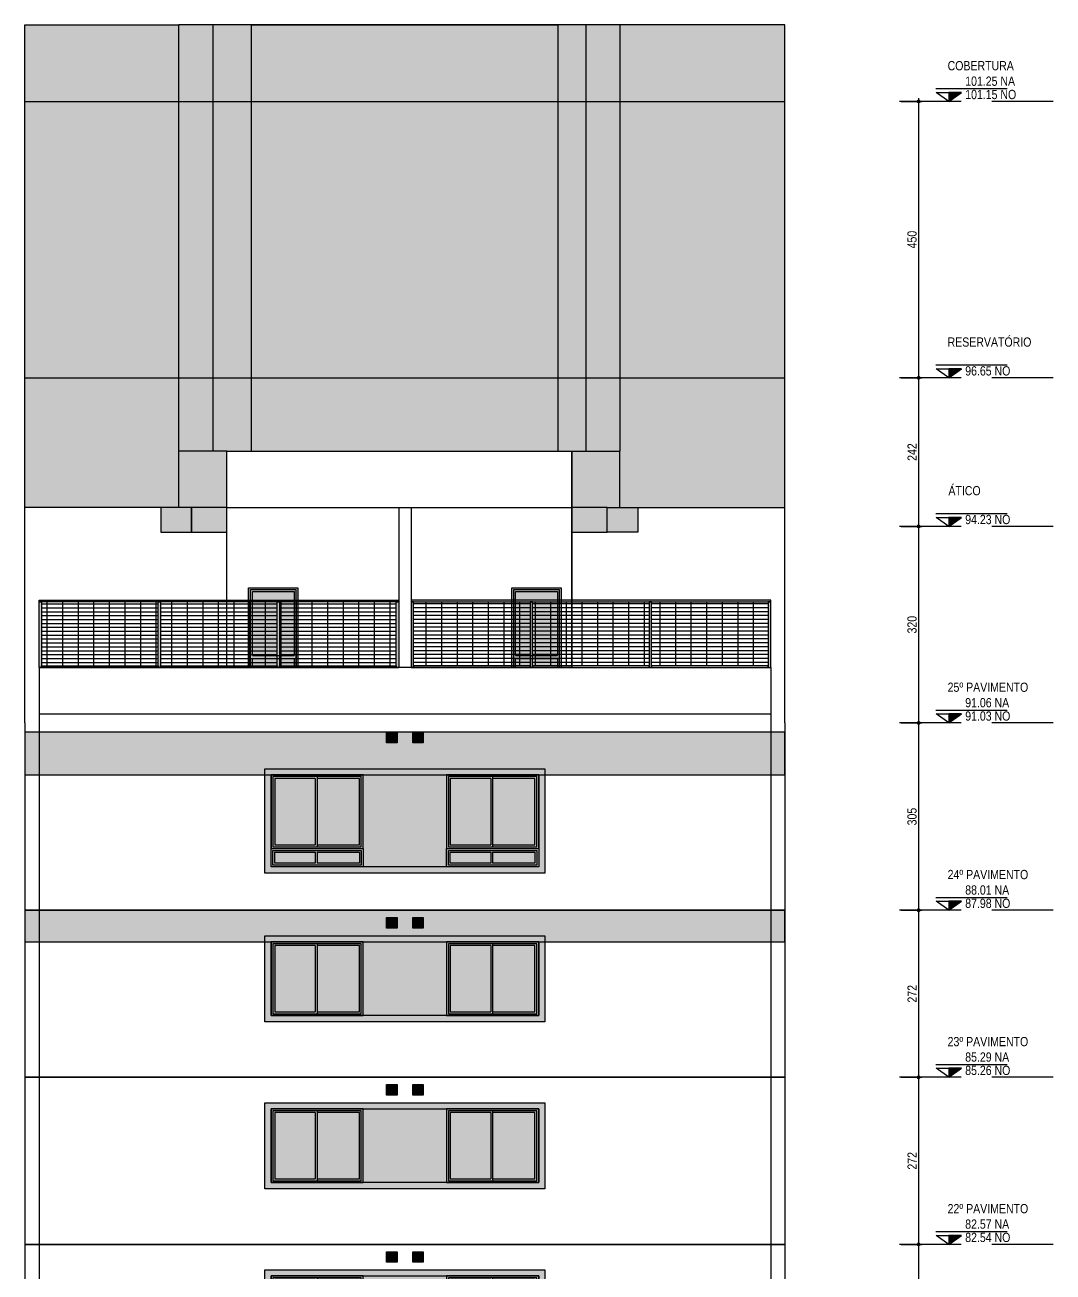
# Model space of a CAD drawing. Header units: metres. Extents: x -9138 to -7768, y 20 to 184.
# Drawn here: x -8492.13 to -8475.38, y 82.09 to 102.4 of the extents above; entities that cross this region are included whole.
import ezdxf
from ezdxf.enums import TextEntityAlignment as Align
from ezdxf.xclip import XClip

# ---------------------------------------------------------------- set-up
doc = ezdxf.new("R2010")
doc.units = ezdxf.units.M
doc.header["$XCLIPFRAME"] = 0
doc.linetypes.add('CTE ELEV$0$DASHEDX2', pattern=[1.5, 1, -0.5])
for name, color, linetype in [('ARQ-DIM EMBASAM', 2, 'Continuous'), ('CTE ELEV$0$ARQ- FRISO', 7, 'Continuous'), ('CTE ELEV$0$ARQ-AUX', 7, 'Continuous'), ('CTE ELEV$0$ARQ-AUX1', 1, 'Continuous'), ('CTE ELEV$0$ARQ-AUX2', 2, 'Continuous'), ('CTE ELEV$0$ARQ-AUX3', 3, 'Continuous'), ('CTE ELEV$0$ARQ-CAX', 1, 'Continuous'), ('CTE ELEV$0$ARQ-DIM', 2, 'Continuous'), ('CTE ELEV$0$ARQ-PRJ', 7, 'CTE ELEV$0$DASHEDX2'), ('CTE ELEV$0$ARQ-SIM', 1, 'Continuous')]:
    doc.layers.add(name, color=color, linetype=linetype)
for name, color, linetype, true_color in [('CTE ELEV$0$COR CINZA FECHADO', 7, 'Continuous', 0x56534e), ('CTE ELEV$0$COR PLATINA', 7, 'Continuous', 0xa1a6a3), ('CTE ELEV$0$COR-CAIX', 7, 'Continuous', 0x45494e)]:
    doc.layers.add(name, color=color, linetype=linetype, true_color=true_color)
doc.styles.add('CTE ELEV$0$Adesa', font='ARIALN.TTF')
doc.dimstyles.new('CTE ELEV$0$ADESA 1-0050', dxfattribs={"dimtxt": 0.1, "dimasz": 0.1, "dimexe": 0.05, "dimexo": 0.05, "dimgap": 0.03, "dimtad": 1, "dimdec": 1, "dimlfac": 100, "dimzin": 12, "dimtxsty": 'CTE ELEV$0$Adesa', "dimblk": 'CTE ELEV$0$_DotSmall', "dimcen": 1, "dimdle": 0.05, "dimclrd": 1, "dimclre": 1, "dimclrt": 256, "dimazin": 3, "dimtm": 1e-09, "dimtfac": 1, "dimtdec": 1, "dimtmove": 1, "dimatfit": 0, "dimldrblk": 'CTE ELEV$0$_DotSmall', "dimfxl": 0.8, "dimtvp": 2, "dimtolj": 1, "dimtzin": 0, "dimarcsym": 0})

# ---------------------------------------------------------------- blocks, each defined once
blk = doc.blocks.new('CTE ELEV$0$V J 150x120')
at = {"layer": 'CTE ELEV$0$COR-CAIX'}
h = blk.add_hatch(color=256, dxfattribs=at)
h.dxf.hatch_style = 1
h.paths.add_polyline_path([(1.499999999999773, 1.19999999496485), (0, 1.19999999496485), (0, 0), (1.499999999999773, 0)])
h = blk.add_hatch(color=254, dxfattribs=at)
h.dxf.hatch_style = 1
h.paths.add_polyline_path([(0.7200000000000273, 1.139999994964848), (0.05999999999994543, 1.139999994964848), (0.05999999999994543, 0.06000000000000227), (0.7200000000000273, 0.06000000000000227)])
h.paths.add_polyline_path([(0.75, 0.06000000000000233), (1.439999999999827, 0.06000000000000222), (1.439999999999827, 1.139999994964848), (0.75, 1.139999994964848)])
for points in [[(1.499999999999773, 1.19999999496485), (0, 1.19999999496485), (0, 0), (1.499999999999773, 0)], [(1.470000000000027, 1.169999994964849), (0.02999999999974534, 1.169999994964849), (0.02999999999974534, 0.03000000000000114), (1.470000000000027, 0.03000000000000114)]]:
    blk.add_lwpolyline(points, close=True)
for points in [[(0.7200000000000273, 1.139999994964848), (0.05999999999994543, 1.139999994964848), (0.05999999999994543, 0.06000000000000227), (0.7200000000000273, 0.06000000000000227)], [(0.7200000000000273, 1.139999994964848), (0.7200000000000273, 0.06000000000000227)], [(0.75, 1.169999994964849), (0.75, 0.03000000000000114)], [(0.75, 0.06000000000000227), (1.439999999999827, 0.06000000000000227), (1.439999999999827, 1.139999994964848), (0.75, 1.139999994964848)]]:
    blk.add_lwpolyline(points)
blk = doc.blocks.new('CTE ELEV$0$V BAND INF 150x40')
at = {"layer": 'CTE ELEV$0$COR-CAIX'}
h = blk.add_hatch(color=256, dxfattribs=at)
h.dxf.hatch_style = 1
h.paths.add_polyline_path([(0, 0), (1.499999999999773, 0), (1.499999999999773, -0.3000000000000004), (0, -0.3000000000000004)])
h = blk.add_hatch(color=254, dxfattribs=at)
h.dxf.hatch_style = 1
h.paths.add_polyline_path([(0.7200000000000273, -0.2399999999999999), (0.7200000000000273, -0.0600000000000005), (0.06000000000000227, -0.0600000000000005), (0.06000000000000227, -0.2399999999999999)])
h.paths.add_polyline_path([(0.75, -0.2399999999999999), (1.43999999999977, -0.2399999999999999), (1.43999999999977, -0.06000000000000051), (0.75, -0.06000000000000048)])
at = {"layer": 'CTE ELEV$0$ARQ-CAX'}
for points in [[(0, 0), (1.499999999999773, 0), (1.499999999999773, -0.3000000000000004), (0, -0.3000000000000004)], [(0.03000000000000114, -0.03000000000000025), (1.469999999999771, -0.03000000000000025), (1.469999999999771, -0.2700000000000001), (0.03000000000000114, -0.2700000000000001)]]:
    blk.add_lwpolyline(points, close=True, dxfattribs=at)
for points in [[(0.7200000000000273, -0.2399999999999999), (0.06000000000000227, -0.2399999999999999), (0.06000000000000227, -0.0600000000000005), (0.7200000000000273, -0.0600000000000005)], [(0.7200000000000273, -0.0600000000000005), (0.7200000000000273, -0.2399999999999999)], [(0.75, -0.0600000000000005), (1.43999999999977, -0.0600000000000005), (1.43999999999977, -0.2399999999999999), (0.75, -0.2399999999999999)], [(0.75, -0.0600000000000005), (0.75, -0.2399999999999999)]]:
    blk.add_lwpolyline(points, dxfattribs=at)
blk = doc.blocks.new('CTE ELEV$0$vp vento kit')
at = {"layer": 'CTE ELEV$0$ARQ-CAX', "transparency": 33554687}
h = blk.add_hatch(dxfattribs=at)
h.set_pattern_fill('LINE', scale=0.01)
h.set_pattern_definition([(0, (8794.04868885521, -68.7271093550549), (0, 0.03175), [])])
h.paths.add_polyline_path([(-0.1599999999998545, 0.1599999999999966), (-0.01000000000021828, 0.1599999999999966), (-0.01000000000021828, 0.01000000000000512), (-0.1599999999998545, 0.01000000000000512)])
at = {"layer": 'CTE ELEV$0$COR-CAIX', "transparency": 33554687}
h = blk.add_hatch(color=256, dxfattribs=at)
h.dxf.hatch_style = 1
h.paths.add_polyline_path([(-0.1700000000000728, 0.1700000000000017), (0, 0.1700000000000017), (0, 0), (-0.1700000000000728, 0)])
at = {"layer": 'CTE ELEV$0$ARQ-CAX'}
for points in [[(-0.1700000000000728, 0.1700000000000017), (0, 0.1700000000000017), (0, 0), (-0.1700000000000728, 0)], [(-0.1599999999998545, 0.1599999999999966), (-0.01000000000021828, 0.1599999999999966), (-0.01000000000021828, 0.01000000000000512), (-0.1599999999998545, 0.01000000000000512)]]:
    blk.add_lwpolyline(points, close=True, dxfattribs=at)
blk = doc.blocks.new('CTE ELEV$0$elev 2 dupl sup')
at = {"layer": 'CTE ELEV$0$COR CINZA FECHADO', "transparency": 33554687}
h = blk.add_hatch(color=256, dxfattribs=at)
h.dxf.hatch_style = 1
h.paths.add_polyline_path([(-0.2299948496565776, 2.205048897128108), (12.14999484965665, 2.205048897128108), (12.14999484965665, 2.900000864994155), (-0.2299948496565776, 2.900000864994155)])
at = {"layer": 'CTE ELEV$0$COR CINZA FECHADO'}
h = blk.add_hatch(color=256, dxfattribs=at)
h.dxf.hatch_style = 1
h.paths.add_polyline_path([(3.680000002250381, 2.305048897128103), (3.680000002250381, 0.6050489021632615), (8.24000000291926, 0.6050489021632615), (8.24000000291926, 2.305048897128103)])
h.paths.add_polyline_path([(8.140000002918896, 2.205048897128108), (8.140000002918896, 1.005048902163253), (8.140000002918896, 0.7050489021632558), (6.640000002918896, 0.7050489021632558), (3.780000002250745, 0.7050489021632558), (3.780000002250745, 2.205048897128108)], flags=16)
h.paths.add_polyline_path([(6.640000002918896, 2.205048897128108), (8.140000002918896, 2.205048897128108), (8.140000002918896, 1.005048902163253), (6.640000002918896, 1.005048902163253)], flags=0)
h.paths.add_polyline_path([(6.670000002919551, 2.175048897128107), (8.110000002918241, 2.175048897128107), (8.110000002918241, 1.035048902163254), (6.670000002919551, 1.035048902163254)], flags=0)
h.paths.add_polyline_path([(5.280000002250745, 2.205048897128108), (5.280000002250745, 1.005048902163253), (3.780000002250745, 1.005048902163253), (3.780000002250745, 2.205048897128108)], flags=0)
h.paths.add_polyline_path([(5.25000000225009, 2.175048897128107), (5.25000000225009, 1.035048902163254), (3.810000002249581, 1.035048902163254), (3.810000002249581, 2.175048897128107)], flags=0)
h.paths.add_polyline_path([(6.700000002918387, 2.145048897128106), (7.360000002918241, 2.145048897128106), (7.360000002918241, 1.065048902163255), (6.700000002918387, 1.065048902163255)], flags=0)
h.paths.add_polyline_path([(6.640000002918896, 1.005048902163253), (8.140000002918896, 1.005048902163253), (8.140000002918896, 0.7050489021632558), (6.640000002918896, 0.7050489021632558)], flags=0)
h.paths.add_polyline_path([(6.670000002919551, 0.9750489021632518), (8.110000002918241, 0.9750489021632518), (8.110000002918241, 0.7350489021632569), (6.670000002919551, 0.7350489021632569)], flags=0)
h.paths.add_polyline_path([(5.280000002250745, 1.005048902163253), (5.280000002250745, 0.7050489021632558), (3.780000002250745, 0.7050489021632558), (3.780000002250745, 1.005048902163253)], flags=16)
h.paths.add_polyline_path([(5.25000000225009, 0.9750489021632518), (5.25000000225009, 0.7350489021632569), (3.8100000022514, 0.7350489021632569), (3.8100000022514, 0.9750489021632518)], flags=0)
h.paths.add_polyline_path([(5.220000002251254, 2.145048897128106), (5.220000002251254, 1.065048902163255), (4.530000002250745, 1.065048902163255), (4.530000002250745, 2.145048897128106)], flags=0)
h.paths.add_polyline_path([(6.700000002918387, 0.9450489021632507), (7.360000002918241, 0.9450489021632507), (7.360000002918241, 0.765048902163258), (6.700000002918387, 0.765048902163258)], flags=0)
h.paths.add_polyline_path([(5.220000002251254, 0.9450489021632507), (5.220000002251254, 0.765048902163258), (4.530000002250745, 0.765048902163258), (4.530000002250745, 0.9450489021632507)], flags=0)
h = blk.add_hatch(color=256, dxfattribs=at)
h.dxf.hatch_style = 1
h.paths.add_polyline_path([(6.640000002918896, 2.205048897128108), (5.280000002250745, 2.205048897128108), (5.280000002250745, 1.005048902163253), (5.280000002250745, 0.7050489021632558), (6.640000002918896, 0.7050489021632558), (6.640000002918896, 1.005048902163253)])
at = {"layer": 'CTE ELEV$0$COR CINZA FECHADO', "transparency": 33554687}
h = blk.add_hatch(color=256, dxfattribs=at)
h.dxf.hatch_style = 1
h.paths.add_polyline_path([(-0.2299948496565776, -0.5150002941313403), (12.14999484965665, -0.5150002941313403), (12.14999484965665, 2.23401274013213e-06), (-0.2299948496565776, 2.23401274013213e-06)])
at = {"layer": 'CTE ELEV$0$ARQ-AUX1', "elevation": 3.963675300280968e-06}
for points in [[(-0.2299948496565776, 3.050000682710902), (-0.2299948496565776, 0)], [(12.14999484965665, 3.050000682710902), (12.14999484965665, 0)]]:
    blk.add_lwpolyline(points, dxfattribs=at)
at = {"layer": 'CTE ELEV$0$ARQ-AUX3'}
for p, q in [((0, 3.050000482692155, -5.002219514539263e-05), (0, 0, -3.546810236218582e-07)), ((11.92000000000007, 3.050000482692155, -5.002219514539263e-05), (11.92000000000007, 0, -3.546810236218582e-07))]:
    blk.add_line(p, q, dxfattribs=at)
at = {"layer": 'CTE ELEV$0$COR CINZA FECHADO'}
for points, elevation in [([(-0.2299948496565776, 2.205048897128108), (12.14999484965665, 2.205048897128108), (12.14999484965665, 2.900000864994155), (-0.2299948496565776, 2.900000864994155)], -7.093620458496933e-07), ([(3.680000002250381, 2.305048897128103), (8.24000000291926, 2.305048897128103), (8.24000000291926, 0.6050489021632615), (3.680000002250381, 0.6050489021632615)], 8.636712647805652e-06), ([(3.780000002250745, 2.205048897128108), (8.140000002918896, 2.205048897128108), (8.140000002918896, 0.7050489021632558), (3.780000002250745, 0.7050489021632558)], 8.636712647805652e-06), ([(-0.2299948496565776, -0.5150002941313403), (12.14999484965665, -0.5150002941313403), (12.14999484965665, 2.23401274013213e-06), (-0.2299948496565776, 2.23401274013213e-06)], 7.412620651334592e-05)]:
    blk.add_lwpolyline(points, close=True, dxfattribs=dict(at, elevation=elevation))
at = {"layer": 'Defpoints'}
for points in [[(0, 3.200000000000003), (11.92000000000007, 3.200000000000003)], [(11.92000000000007, 0), (0, 0)]]:
    blk.add_lwpolyline(points, dxfattribs=at)
at = {"layer": 'CTE ELEV$0$ARQ-CAX'}
for name, p in [('CTE ELEV$0$vp vento kit', (5.832401365372789, 2.726746056103323, -7.539438740847436e-05)), ('CTE ELEV$0$vp vento kit', (6.257684553158469, 2.726746056103323, -7.539438740847436e-05)), ('CTE ELEV$0$V J 150x120', (3.780000002250745, 1.005048902163253, 8.636712647805652e-06)), ('CTE ELEV$0$V J 150x120', (6.640000002918896, 1.005048902163253, 4.318356323902826e-06)), ('CTE ELEV$0$V BAND INF 150x40', (3.780000002250745, 1.005048902163253, 8.636712647805652e-06)), ('CTE ELEV$0$V BAND INF 150x40', (6.640000002918896, 1.005048902163253, 4.318356323902826e-06))]:
    blk.add_blockref(name, p, dxfattribs=at)
blk = doc.blocks.new('CTE ELEV$0$elev 2 tipo')
at = {"layer": 'CTE ELEV$0$COR CINZA FECHADO'}
h = blk.add_hatch(color=256, dxfattribs=at)
h.dxf.hatch_style = 1
h.paths.add_polyline_path([(8.24000000291926, 2.304999905887414), (3.680000002250381, 2.304999905887414), (3.680000002250381, 0.9049999109225624), (8.24000000291926, 0.9049999109225624)])
h.paths.add_polyline_path([(8.140000002918896, 2.204999905887412), (8.140000002918896, 1.004999910922564), (6.640000002918896, 1.004999910922564), (3.780000002250745, 1.004999910922564), (3.780000002250745, 2.204999905887412), (5.280000002250745, 2.204999905887412)], flags=16)
h.paths.add_polyline_path([(5.25000000225009, 2.174999905887411), (5.25000000225009, 1.034999910922565), (3.810000002249581, 1.034999910922565), (3.810000002249581, 2.174999905887411)], flags=0)
h.paths.add_polyline_path([(5.220000002251254, 2.14499990588741), (5.220000002251254, 1.064999910922566), (4.530000002250745, 1.064999910922566), (4.530000002250745, 2.14499990588741)], flags=0)
h.paths.add_polyline_path([(6.670000002919551, 2.174999905887411), (8.110000002918241, 2.174999905887411), (8.110000002918241, 1.034999910922565), (6.670000002919551, 1.034999910922565)], flags=0)
h.paths.add_polyline_path([(6.700000002918387, 2.14499990588741), (7.360000002918241, 2.14499990588741), (7.360000002918241, 1.064999910922566), (6.700000002918387, 1.064999910922566)], flags=0)
h.paths.add_polyline_path([(4.50000000225009, 2.14499990588741), (4.50000000225009, 1.064999910922566), (3.840000002250235, 1.064999910922566), (3.840000002250235, 2.14499990588741)], flags=0)
h.paths.add_polyline_path([(7.390000002918896, 2.14499990588741), (8.080000002919405, 2.14499990588741), (8.080000002919405, 1.064999910922566), (7.390000002918896, 1.064999910922566)], flags=0)
h = blk.add_hatch(color=256, dxfattribs=at)
h.dxf.hatch_style = 1
h.paths.add_polyline_path([(6.640000002918896, 2.204999905887412), (5.280000002250745, 2.204999905887412), (5.280000002250745, 1.004999910922564), (6.640000002918896, 1.004999910922564)])
at = {"layer": 'CTE ELEV$0$ARQ- FRISO', "elevation": -3.546810236218582e-07}
blk.add_lwpolyline([(-0.2299948496565776, 2.720000200018745), (12.14999484965665, 2.720000200018745)], dxfattribs=at)
at = {"layer": 'CTE ELEV$0$ARQ- FRISO'}
blk.add_lwpolyline([(12.14999484965665, 0), (-0.2299948496565784, 0)], dxfattribs=at)
at = {"layer": 'CTE ELEV$0$ARQ-AUX1', "elevation": 3.963675300280968e-06}
for points in [[(-0.2299948496565776, 2.720000200018745), (-0.2299948496565776, 0)], [(12.14999484965665, 2.720000200018745), (12.14999484965665, 0)]]:
    blk.add_lwpolyline(points, dxfattribs=at)
at = {"layer": 'CTE ELEV$0$ARQ-AUX3'}
for p, q in [((0, 2.720000200018745, -3.546810236218582e-07), (0, 0, -3.546810236218582e-07)), ((11.92000000000007, 2.720000200018745, -3.546810236218582e-07), (11.92000000000007, 0, -3.546810236218582e-07))]:
    blk.add_line(p, q, dxfattribs=at)
at = {"layer": 'CTE ELEV$0$COR CINZA FECHADO', "elevation": 3.963675300280968e-06}
for points in [[(3.680000002250381, 2.304999905887414), (8.24000000291926, 2.304999905887414), (8.24000000291926, 0.9049999109225624), (3.680000002250381, 0.9049999109225624)], [(3.780000002250745, 2.204999905887412), (8.140000002918896, 2.204999905887412), (8.140000002918896, 1.004999910922564), (3.780000002250745, 1.004999910922564)]]:
    blk.add_lwpolyline(points, close=True, dxfattribs=at)
at = {"layer": 'CTE ELEV$0$ARQ-CAX'}
for name, p in [('CTE ELEV$0$vp vento kit', (5.83240136537097, 2.429999999999758, -2.572687328670139e-05)), ('CTE ELEV$0$vp vento kit', (6.257684553156651, 2.429999999999758, -2.572687328670139e-05)), ('CTE ELEV$0$V J 150x120', (3.780000002250745, 1.004999910922564, 3.963675300280968e-06)), ('CTE ELEV$0$V J 150x120', (6.640000002918896, 1.004999910922564, -3.546810236218582e-07))]:
    blk.add_blockref(name, p, dxfattribs=at)
blk = doc.blocks.new('*U508')
at = {"layer": 'CTE ELEV$0$COR-CAIX', "transparency": 33554687}
h = blk.add_hatch(color=256, dxfattribs=at)
h.dxf.hatch_style = 1
h.paths.add_polyline_path([(-0.0001466178534954565, 2.199951104508386), (0.7999320461803308, 2.199951104508386), (0.7999320461803308, 0), (-0.0001466178534954565, 0)])
h = blk.add_hatch(color=254, dxfattribs=at)
h.dxf.hatch_style = 1
h.paths.add_polyline_path([(0.05985338214650326, 1.099975552254114), (0.739932046180332, 1.099975552254114), (0.739932046180332, 2.139951104508388), (0.05985338214650326, 2.139951104508388)])
h.paths.add_polyline_path([(0.05985338214650326, 0.05999999999999894), (0.739932046180332, 0.05999999999999894), (0.739932046180332, 1.049975552254159), (0.05985338214650326, 1.049975552254159)])
for points in [[(-0.0001466178534954565, 2.199951104508386), (0.7999320461803308, 2.199951104508386), (0.7999320461803308, 0), (-0.0001466178534954565, 0)], [(0.0298533821465039, 2.169951104508387), (0.7699320461803314, 2.169951104508387), (0.7699320461803314, 0.02999999999999936), (0.0298533821465039, 0.02999999999999936)]]:
    blk.add_lwpolyline(points, close=True)
for points in [[(0.05985338214650326, 1.099975552254114), (0.05985338214650326, 2.139951104508388), (0.739932046180332, 2.139951104508388), (0.739932046180332, 1.099975552254114)], [(0.05985338214650326, 1.099975552254114), (0.739932046180332, 1.099975552254114)], [(0.739932046180332, 1.049975552254159), (0.739932046180332, 0.05999999999999872), (0.05985338214650326, 0.05999999999999872), (0.05985338214650326, 1.049975552254159)], [(0.05985338214650326, 1.049975552254159), (0.739932046180332, 1.049975552254159)]]:
    blk.add_lwpolyline(points)
blk = doc.blocks.new('CTE ELEV$0$v grd dupl sup 3')
at = {"transparency": 33554687}
h = blk.add_hatch(dxfattribs=at)
h.set_pattern_fill('GRATE', scale=0.08)
h.set_pattern_definition([(0, (-0.03999998576364305, 1.020000245030307), (0, 0.0635), []), (90, (-0.03999998576364305, 1.020000245030307), (-0.254, 1.555301434917139e-17), [])])
h.paths.add_polyline_path([(-5.819964439127673, 1.070000220344051), (-5.819964439127673, 0.02998854539333529), (-3.919976283265716, 0.02998855274975465), (-3.919976283265716, 1.070000228403137)])
h.paths.add_polyline_path([(-3.879976290377091, 1.070000228572803), (-3.879976290377091, 0.02998855379175325), (-1.979988134515134, 0.02998856114817283), (-1.979988134515134, 1.070000236631889)])
h.paths.add_polyline_path([(-0.03999008164241236, 0.02998856114821113), (-0.03999998576364039, 1.070000244860641), (-1.93998814162651, 1.070000236801555), (-1.939988141626509, 0.02998855379175336)])
at = {"layer": 'CTE ELEV$0$COR-CAIX', "transparency": 33554687}
h = blk.add_hatch(color=256, dxfattribs=at)
h.dxf.hatch_style = 1
h.paths.add_polyline_path([(-1.939988141626509, 0.02998855379175325), (-0.03999998576455166, 0.02998856114817272), (-0.03999998576455166, -1.143885182841586e-05), (-1.939988141626509, -1.144620824788944e-05)])
h.paths.add_polyline_path([(-1.979988134515134, 1.070000236631889), (-1.939988141626509, 1.070000236631889), (-1.939988141626509, -1.143780982992837e-05), (-1.979988134515134, -1.143780982992837e-05)])
h.paths.add_polyline_path([(-3.879976290377091, 0.02998855379175325), (-1.979988134515134, 0.02998856114817272), (-1.979988134515134, -1.143885182841586e-05), (-3.879976290377091, -1.144620824788944e-05)])
h.paths.add_polyline_path([(-3.919976283265716, 1.070000228233471), (-3.879976290377091, 1.070000228233471), (-3.879976290377091, -1.144620824788944e-05), (-3.919976283265716, -1.144620824788944e-05)])
h.paths.add_polyline_path([(-5.819964439127673, 0.02998854539333529), (-3.919976283265716, 0.02998855274975476), (-3.919976283265716, -1.144725024637694e-05), (-5.819964439127673, -1.145460666585052e-05)])
h.paths.add_polyline_path([(-0.03999998576364305, 1.070000245030307), (7.123162504285574e-09, 1.070000245030307), (1.019682804326294e-05, 1.205865629572145e-09), (-0.03998979605876229, 1.205865629572145e-09)])
h.paths.add_polyline_path([(-5.859964432016298, 1.070000219835053), (-5.819964439127673, 1.070000219835053), (-5.819964439127673, -1.145460666585052e-05), (-5.859964432016298, -1.145460666585052e-05)])
h.paths.add_polyline_path([(0, 1.099999979136587), (7.123162504285574e-09, 1.070000245030307), (-5.859964432016298, 1.070000220174385), (-5.85996443914128, 1.100000220174397)])
at = {"ltscale": 0.05, "elevation": 4.318356323501638e-06}
blk.add_lwpolyline([(0, 1.099999979136587), (7.123162504285574e-09, 1.070000245030307), (-5.859964432016298, 1.070000220174385), (-5.85996443914128, 1.100000220174397)], close=True, dxfattribs=at)
at = {"elevation": 4.318356323501638e-06}
for points in [[(-5.859964432016298, 1.070000219835053), (-5.819964439127673, 1.070000219835053), (-5.819964439127673, -1.145460666585052e-05), (-5.859964432016298, -1.145460666585052e-05)], [(-3.919976283265716, 1.070000228233471), (-3.879976290377091, 1.070000228233471), (-3.879976290377091, -1.144620824788944e-05), (-3.919976283265716, -1.144620824788944e-05)], [(-1.979988134515134, 1.070000236631889), (-1.939988141626509, 1.070000236631889), (-1.939988141626509, -1.143780982992837e-05), (-1.979988134515134, -1.143780982992837e-05)], [(-0.03999998576364305, 1.070000245030307), (7.123162504285574e-09, 1.070000245030307), (1.019682804326294e-05, 1.205865629572145e-09), (-0.03998979605876229, 1.205865629572145e-09)], [(-5.819964439127673, 0.02998854539333529), (-3.919976283265716, 0.02998855274975476), (-3.919976283265716, -1.144725024637694e-05), (-5.819964439127673, -1.145460666585052e-05)], [(-3.879976290377091, 0.02998855379175325), (-1.979988134515134, 0.02998856114817272), (-1.979988134515134, -1.143885182841586e-05), (-3.879976290377091, -1.144620824788944e-05)], [(-1.939988141626509, 0.02998855379175325), (-0.03999998576455166, 0.02998856114817272), (-0.03999998576455166, -1.143885182841586e-05), (-1.939988141626509, -1.144620824788944e-05)]]:
    blk.add_lwpolyline(points, close=True, dxfattribs=at)
blk = doc.blocks.new('CTE ELEV$0$elev 2 dupl sup cob')
at = {"layer": 'CTE ELEV$0$COR CINZA FECHADO', "transparency": 33554687}
h = blk.add_hatch(color=256, dxfattribs=at)
h.dxf.hatch_style = 1
h.paths.add_polyline_path([(2.279977870346556, 11.5550077578004), (-0.2299948496565776, 11.5550077578004), (-0.2299948496565776, 10.31000775780049), (2.279977870346556, 10.31000775780049)])
h.paths.add_polyline_path([(2.279977870346556, 10.31000775780049), (-0.2299948496565776, 10.31000775780049), (-0.2299948496565776, 5.810007757800435), (2.279977870346556, 5.810007757800435)])
h.paths.add_polyline_path([(2.279977870346556, 5.810007757800435), (-0.2299948496565776, 5.810007757800435), (-0.2299948496565776, 3.695007757800454), (1.984970082015934, 3.695007757800454), (2.279977870346556, 3.695007757800454), (2.279977870346556, 4.615007659142023)])
h.paths.add_polyline_path([(12.14999484965483, 10.31000775780049), (9.459954630347056, 10.31000775780049), (9.459954630347056, 4.615007659142023), (9.459954630347056, 3.695007757800454), (9.755019899404942, 3.695007757800454), (12.14999484965483, 3.695007757800454)])
h.paths.add_polyline_path([(12.14999484965483, 11.5550077578004), (9.459954630347056, 11.5550077578004), (9.459954630347056, 10.31000775780049), (12.14999484965483, 10.31000775780049)])
h = blk.add_hatch(color=256, dxfattribs=at)
h.dxf.hatch_style = 1
h.paths.add_polyline_path([(2.4849007128214, 3.695007757800454), (1.984970082015934, 3.695007757800454), (1.984970082015934, 3.295007757800477), (2.4849007128214, 3.295007757800477)])
h.paths.add_polyline_path([(3.059966615241137, 3.695007757800454), (2.4849007128214, 3.695007757800454), (2.4849007128214, 3.295007757800477), (3.059966615241137, 3.295007757800477)])
h = blk.add_hatch(color=256, dxfattribs=at)
h.dxf.hatch_style = 1
h.paths.add_polyline_path([(8.68002336617974, 3.295007757800477), (9.255089184787721, 3.295007757800477), (9.255089184787721, 3.695007757800454), (8.68002336617974, 3.695007757800454)])
h.paths.add_polyline_path([(9.755019899404942, 3.295007757800477), (9.755019899404942, 3.695007757800454), (9.255089184787721, 3.695007757800454), (9.255089184787721, 3.295007757800477)])
at = {"layer": 'CTE ELEV$0$COR PLATINA', "transparency": 33554687}
h = blk.add_hatch(color=256, dxfattribs=at)
h.dxf.hatch_style = 1
h.paths.add_polyline_path([(8.450001430815973, 5.810007757800435), (3.460008651596581, 5.810007757800435), (3.460008651596581, 4.615007659142023), (8.450001430815973, 4.615007659142023)])
h.paths.add_polyline_path([(8.450001430815973, 10.31000775780049), (3.460008651596581, 10.31000775780049), (3.460008651596581, 5.810007757800435), (8.450001430815973, 5.810007757800435)])
h.paths.add_polyline_path([(8.450001430815973, 11.55500775780038), (3.460008651596581, 11.55500775780038), (3.460008651596581, 10.31000775780049), (8.450001430815973, 10.31000775780049)])
h.paths.add_polyline_path([(3.460008651596581, 11.5550077578004), (2.829972808358434, 11.5550077578004), (2.829972808358434, 10.31000775780049), (3.460008651596581, 10.31000775780049)])
h.paths.add_polyline_path([(2.829972808358434, 11.5550077578004), (2.279977870346556, 11.5550077578004), (2.279977870346556, 10.31000775780049), (2.829972808358434, 10.31000775780049)])
h.paths.add_polyline_path([(2.829972808358434, 10.31000775780049), (2.279977870346556, 10.31000775780049), (2.279977870346556, 5.810007757800435), (2.829972808358434, 5.810007757800435)])
h.paths.add_polyline_path([(3.460008651596581, 10.31000775780049), (2.829972808358434, 10.31000775780049), (2.829972808358434, 5.810007757800435), (3.460008651596581, 5.810007757800435)])
h.paths.add_polyline_path([(3.460008651596581, 5.810007757800435), (2.829972808358434, 5.810007757800435), (2.829972808358434, 4.615007659142023), (3.059966615241137, 4.615007659142023), (3.460008651596581, 4.615007659142023)])
h.paths.add_polyline_path([(2.829972808358434, 5.810007757800435), (2.279977870346556, 5.810007757800435), (2.279977870346556, 4.615007659142023), (2.829972808358434, 4.615007659142023)])
h.paths.add_polyline_path([(9.459954630347056, 5.810007757800435), (8.90995534929425, 5.810007757800435), (8.90995534929425, 4.615007659142023), (9.459954630347056, 4.615007659142023)])
h.paths.add_polyline_path([(8.90995534929425, 5.810007757800435), (8.450001430815973, 5.810007757800435), (8.450001430815973, 4.615007659142023), (8.68002336617974, 4.615007659142023), (8.90995534929425, 4.615007659142023)])
h.paths.add_polyline_path([(9.459954630347056, 10.31000775780049), (8.90995534929425, 10.31000775780049), (8.90995534929425, 5.810007757800435), (9.459954630347056, 5.810007757800435)])
h.paths.add_polyline_path([(8.90995534929425, 10.31000775780049), (8.450001430815973, 10.31000775780049), (8.450001430815973, 5.810007757800435), (8.90995534929425, 5.810007757800435)])
h.paths.add_polyline_path([(9.459954630347056, 11.5550077578004), (8.90995534929425, 11.5550077578004), (8.90995534929425, 10.31000775780049), (9.459954630347056, 10.31000775780049)])
h.paths.add_polyline_path([(8.90995534929425, 11.5550077578004), (8.450001430815973, 11.5550077578004), (8.450001430815973, 10.31000775780049), (8.90995534929425, 10.31000775780049)])
h = blk.add_hatch(color=256, dxfattribs=at)
h.dxf.hatch_style = 1
h.paths.add_polyline_path([(3.059966615241137, 4.615007659142023), (2.279977870346556, 4.615007659142023), (2.279977870346556, 3.695007757800454), (2.4849007128214, 3.695007757800454), (3.059966615241137, 3.695007757800454)])
h.paths.add_polyline_path([(9.459954630347056, 4.615007659142023), (8.68002336617974, 4.615007659142023), (8.68002336617974, 3.695007757800454), (9.255089184787721, 3.695007757800454), (9.459954630347056, 3.695007757800454)])
at = {"layer": 'CTE ELEV$0$ARQ- FRISO'}
for points, elevation in [([(-0.2299948496565776, 10.31000775780049), (12.14999484965483, 10.31000775780049)], -4.663448606635345e-06), ([(-0.2299948496565776, 5.810007757800435), (12.14999484965483, 5.810007757800435)], -7.086706094747302e-05)]:
    blk.add_lwpolyline(points, dxfattribs=dict(at, elevation=elevation))
at = {"layer": 'CTE ELEV$0$ARQ-AUX'}
for p, q in [((9.459954630347056, 11.5550077578004, -0.0001122709197358589), (2.279977870346556, 11.5550077578004, -6.261299435358312e-05)), ((2.279977870346556, 3.695007757800454, -0.0001811684808435633), (2.279977870346556, 4.615007659142023, -0.0001209076323832634)), ((9.459954630347056, 3.695007757800454, -8.446138695955015e-05), (9.459954630347056, 4.615007659142023, -4.076460174761607e-05))]:
    blk.add_line(p, q, dxfattribs=at)
for points, elevation in [([(-0.2299948496565776, 3.695007757800454), (-0.2299948496565776, 11.5550077578004), (2.279977870346556, 11.5550077578004)], 3.963675300280968e-06), ([(2.279977870346556, 4.615007659142023), (2.279977870346556, 11.5550077578004)], -6.261299435358312e-05), ([(2.829972808358434, 11.5550077578004), (2.829972808358434, 4.615007659142023)], -6.261299435358312e-05), ([(8.90995534929425, 11.5550077578004), (8.90995534929425, 4.615007659142023)], -6.261299435358312e-05), ([(12.14999484965483, 3.695007757800454), (12.14999484965483, 11.5550077578004), (9.459954630347056, 11.5550077578004)], 3.963675300280968e-06), ([(3.059966615241137, 4.615007659142023), (2.279977870346556, 4.615007659142023)], -5.829463802968029e-05), ([(8.68002336617974, 4.615007659142023), (9.459954630347056, 4.615007659142023)], -5.829463802968029e-05), ([(3.059966615241137, 3.695007757800454), (8.68002336617792, 3.695007757229135)], -8.636712647805592e-06)]:
    blk.add_lwpolyline(points, dxfattribs=dict(at, elevation=elevation))
blk.add_lwpolyline([(9.459954630347056, 11.5550077578004), (9.459954630347056, 4.615007659142023)], dxfattribs=at)
at = {"layer": 'CTE ELEV$0$ARQ-AUX1'}
blk.add_lwpolyline([(3.460008651596581, 4.615007659142009), (3.460008651596581, 11.55500775780038), (8.450001430815973, 11.55500775780038), (8.450001430815973, 4.615007659142009)], dxfattribs=at)
for points, elevation in [([(1.984970082015934, 3.695007757800454), (-0.2299948496565776, 3.695007757800454)], -0.0001275468801610098), ([(-0.2299948496565776, 0.190007757087173), (-0.2299948496565776, 3.695007757800454)], 3.963675300280968e-06), ([(9.755019899404942, 3.695007757800454), (12.14999484965483, 3.695007757800454)], -0.000110982816912644), ([(12.14999484965483, 0.190007757087173), (12.14999484965483, 3.695007757800454)], 3.963675300280968e-06)]:
    blk.add_lwpolyline(points, dxfattribs=dict(at, elevation=elevation))
at = {"layer": 'CTE ELEV$0$ARQ-AUX1', "elevation": -4.673037347526343e-06}
for points in [[(2.4849007128214, 3.695007757800454), (1.984970082015934, 3.695007757800454), (1.984970082015934, 3.295007757800477), (2.4849007128214, 3.295007757800477)], [(9.255089184787721, 3.695007757800454), (9.755019899404942, 3.695007757800454), (9.755019899404942, 3.295007757800477), (9.255089184787721, 3.295007757800477)]]:
    blk.add_lwpolyline(points, close=True, dxfattribs=at)
at = {"layer": 'CTE ELEV$0$ARQ-AUX2'}
for p, q in [((3.059966615241137, 1.090007955647962), (3.059966615241137, 4.615007659142023, -5.829463802968029e-05)), ((3.059966615241137, 4.615007659142023, -5.829463802968029e-05), (8.68002336617974, 4.615007659142023, -5.829463802968029e-05)), ((8.68002336617974, 1.090007955647962), (8.68002336617974, 4.615007659142023, -5.829463802968029e-05))]:
    blk.add_line(p, q, dxfattribs=at)
at = {"layer": 'CTE ELEV$0$ARQ-AUX2', "elevation": -8.636712647805592e-06}
for points in [[(3.059966615241137, 3.695007757800454), (2.4849007128214, 3.695007757800454), (2.4849007128214, 3.295007757800477), (3.059966615241137, 3.295007757800477)], [(9.255089184787721, 3.695007757800454), (8.68002336617974, 3.695007757800454), (8.68002336617974, 3.295007757800477), (9.255089184787721, 3.295007757800477)]]:
    blk.add_lwpolyline(points, close=True, dxfattribs=at)
at = {"layer": 'CTE ELEV$0$ARQ-AUX3'}
for p, q in [((5.85996443914155, 3.695007998838264, -0.000110982816912644), (5.85996443914155, 1.090007955647962, -4.673037346723966e-06)), ((6.059964276124447, 3.695007998838264, -0.000110982816912644), (6.059964276124447, 1.090007955647962, -4.673037346723966e-06)), ((0, 1.090007955647962, 2.159178253178456e-05), (0, 0.1900075570684265, -5.362160068255642e-05)), ((11.919928715266, 1.090007955647962, 2.159178253178456e-05), (11.919928715266, 0.1900075570684265, -5.362160068255642e-05))]:
    blk.add_line(p, q, dxfattribs=at)
for points, elevation in [([(5.85996443914155, 3.695007998838264), (6.059964276124447, 3.695007998838264)], -0.000110982816912644), ([(0, 1.090007955647962), (5.85996443914155, 1.090007955647962)], 2.159178253178456e-05), ([(6.059964276124447, 1.090007955647962), (11.919928715266, 1.090007955647962)], 2.159178253178456e-05)]:
    blk.add_lwpolyline(points, dxfattribs=dict(at, elevation=elevation))
at = {"layer": 'CTE ELEV$0$COR PLATINA', "elevation": -5.829463802968029e-05}
blk.add_lwpolyline([(3.059966615241137, 4.615007659142023), (8.68002336617974, 4.615007659142023), (8.68002336617974, 1.090007955647962), (3.059966615241137, 1.090007955647962)], close=True, dxfattribs=at)
at = {"layer": 'CTE ELEV$0$ARQ-AUX3'}
blk.add_blockref('CTE ELEV$0$v grd dupl sup 3', (5.85996443914155, 1.090007714610152, 3.963675300682157e-06), dxfattribs=at)
at = {"layer": 'CTE ELEV$0$ARQ-AUX3', "xscale": -1}
blk.add_blockref('CTE ELEV$0$v grd dupl sup 3', (6.059964276124447, 1.090007714610152, 3.963675300682157e-06), dxfattribs=at)
at = {"layer": 'CTE ELEV$0$ARQ-CAX'}
ref = blk.add_blockref('*U508', (3.415141636753106, 0.1900566525690124, -4.533956905877263e-05), dxfattribs=at)
XClip(ref).set_block_clipping_path([(-0.00014661785349012746, 0.8999513030789501), (0.799932046180329, 2.199951104508381)])
ref = blk.add_blockref('*U508', (7.705164720255198, 0.1900566525690124, -4.533956905877263e-05), dxfattribs=at)
XClip(ref).set_block_clipping_path([(-0.00014661785349012746, 0.8999513030789501), (0.799932046180329, 2.199951104508381)])
blk = doc.blocks.new('*U284')
h = blk.add_hatch()
h.set_pattern_fill('ANSI31', color=1, scale=0.003749999999999999, style=0)
h.set_pattern_definition([(44.99999999999999, (18.99673027869088, 94.6726720750755), (-0.008418990113502375, 0.008418990113502375), [])])
h.paths.add_polyline_path([(0.2062500000154379, 0.1462792493493449), (0.0009362825336403749, 0.1462792493493449), (0, 0)])
at = {"color": 1}
blk.add_line((-0.2126249999885135, 0.2099999999999986), (0.9498750000114863, 0.2100000000000729), dxfattribs=at)
for points in [[(-0.2053137174663596, 0.1462792493493449), (0.0009362825336403749, 0.1462792493493449), (3.0875625e-11, 0), (-0.2053137174663596, 0.1462792493493449)], [(0.2071862825336404, 0.1462792493493449), (0.0009362825336403749, 0.1462792493493449), (0, 0), (0.2071862825336404, 0.1462792493493449)]]:
    blk.add_lwpolyline(points, close=True, dxfattribs=at)
at = {"color": 1, "style": 'CTE ELEV$0$Adesa'}
blk.add_attdef('PAVIMENTO_001', (-0.01993468439503157, 0.5064178308031699), '', height=0.15, dxfattribs=at)
at = {"color": 3, "style": 'CTE ELEV$0$Adesa'}
blk.add_attdef('NA', text='', height=0.15, dxfattribs=at).set_placement((0.2668129063199978, 0.2095646639511204), align=Align.BOTTOM_LEFT)
blk.add_attdef('NO', text='', height=0.15, dxfattribs=at).set_placement((0.2668129063199979, 0.1875000000000654), align=Align.TOP_LEFT)
blk = doc.blocks.new('CTE ELEV$0$_DotSmall')
at = {"color": 0, "linetype": 'ByBlock', "const_width": 0.5}
blk.add_lwpolyline([(-0.0625, 0, 1), (0.0625, 0, 1)], format="xyb", close=True, dxfattribs=at)
blk = doc.blocks.new('*D593')
at = {"layer": 'CTE ELEV$0$ARQ-DIM', "color": 1, "lineweight": -2, "transparency": 16777216}
for p, q in [((-8477.854249763508, 94.23000374788246), (-8477.520354566503, 94.23000374788246)), ((-8477.570354566502, 94.28000374788246), (-8477.570354566502, 90.98000374788246)), ((-8477.854249870597, 91.03000374788246), (-8477.520354566503, 91.03000374788246))]:
    blk.add_line(p, q, dxfattribs=at)
at = {"layer": 'Defpoints', "color": 0, "transparency": 16777216}
for p in [(-8477.904249763507, 94.23000374788246, -3.509762726520592e-05), (-8477.904249870597, 91.03000374788246, -3.509762726520592e-05), (-8477.570354566502, 91.03000374788246)]:
    blk.add_point(p, dxfattribs=at)
at = {"layer": 'CTE ELEV$0$ARQ-DIM', "color": 1, "lineweight": -2, "transparency": 16777216, "xscale": 0.1, "yscale": 0.1, "zscale": 0.1}
for p, rotation in [((-8477.570354566502, 94.23000374788246), 90), ((-8477.570354566502, 91.03000374788246), 270)]:
    blk.add_blockref('CTE ELEV$0$_DotSmall', p, dxfattribs=dict(at, rotation=rotation))
at = {"layer": 'CTE ELEV$0$ARQ-DIM', "transparency": 16777216, "insert": (-8477.676940514659, 92.63000374788486), "char_height": 0.1, "attachment_point": 5, "rotation": 90, "style": 'CTE ELEV$0$Adesa'}
blk.add_mtext('\\A1;{\\H1.5x;320}', dxfattribs=at)
blk = doc.blocks.new('*D592')
at = {"layer": 'CTE ELEV$0$ARQ-DIM', "color": 1, "lineweight": -2, "transparency": 16777216}
for p, q in [((-8477.854249763508, 82.54000386524692), (-8477.520354566492, 82.54000386524692)), ((-8477.570354566491, 82.59000386524691), (-8477.570354566491, 79.77000386524702)), ((-8477.854249870597, 79.82000386524702), (-8477.520354566492, 79.82000386524702))]:
    blk.add_line(p, q, dxfattribs=at)
at = {"layer": 'Defpoints', "color": 0, "transparency": 16777216}
for p in [(-8477.904249763507, 82.54000386524692), (-8477.904249870597, 79.82000386524702), (-8477.570354566491, 79.82000386524702)]:
    blk.add_point(p, dxfattribs=at)
at = {"layer": 'CTE ELEV$0$ARQ-DIM', "color": 1, "lineweight": -2, "transparency": 16777216, "xscale": 0.1, "yscale": 0.1, "zscale": 0.1}
for p, rotation in [((-8477.570354566491, 82.54000386524692), 90), ((-8477.570354566491, 79.82000386524702), 270)]:
    blk.add_blockref('CTE ELEV$0$_DotSmall', p, dxfattribs=dict(at, rotation=rotation))
at = {"layer": 'CTE ELEV$0$ARQ-DIM', "transparency": 16777216, "insert": (-8477.675661524197, 81.18000386524936), "char_height": 0.1, "attachment_point": 5, "rotation": 90, "style": 'CTE ELEV$0$Adesa'}
blk.add_mtext('\\A1;{\\H1.5x;272}', dxfattribs=at)
blk = doc.blocks.new('*D587')
at = {"layer": 'CTE ELEV$0$ARQ-DIM', "color": 1, "lineweight": -2, "transparency": 16777216}
for p, q in [((-8477.570354566491, 85.31000386524693), (-8477.570354566491, 82.49000386524703)), ((-8477.854249763508, 85.26000386524693), (-8477.520354566492, 85.26000386524693)), ((-8477.854249870597, 82.54000386524703), (-8477.520354566492, 82.54000386524703))]:
    blk.add_line(p, q, dxfattribs=at)
at = {"layer": 'Defpoints', "color": 0, "transparency": 16777216}
for p in [(-8477.904249763507, 85.26000386524693), (-8477.904249870597, 82.54000386524703), (-8477.570354566491, 82.54000386524703)]:
    blk.add_point(p, dxfattribs=at)
at = {"layer": 'CTE ELEV$0$ARQ-DIM', "color": 1, "lineweight": -2, "transparency": 16777216, "xscale": 0.1, "yscale": 0.1, "zscale": 0.1}
for p, rotation in [((-8477.570354566491, 85.26000386524693), 90), ((-8477.570354566491, 82.54000386524703), 270)]:
    blk.add_blockref('CTE ELEV$0$_DotSmall', p, dxfattribs=dict(at, rotation=rotation))
at = {"layer": 'CTE ELEV$0$ARQ-DIM', "transparency": 16777216, "insert": (-8477.675661524197, 83.90000386524936), "char_height": 0.1, "attachment_point": 5, "rotation": 90, "style": 'CTE ELEV$0$Adesa'}
blk.add_mtext('\\A1;{\\H1.5x;272}', dxfattribs=at)
blk = doc.blocks.new('*D588')
at = {"layer": 'CTE ELEV$0$ARQ-DIM', "color": 1, "lineweight": -2, "transparency": 16777216}
for p, q in [((-8477.854249763508, 87.98000386524694), (-8477.520354566492, 87.98000386524694)), ((-8477.570354566491, 88.03000386524694), (-8477.570354566491, 85.21000386524705)), ((-8477.854249870597, 85.26000386524704), (-8477.520354566492, 85.26000386524704))]:
    blk.add_line(p, q, dxfattribs=at)
at = {"layer": 'Defpoints', "color": 0, "transparency": 16777216}
for p in [(-8477.904249763507, 87.98000386524694), (-8477.904249870597, 85.26000386524704), (-8477.570354566491, 85.26000386524704)]:
    blk.add_point(p, dxfattribs=at)
at = {"layer": 'CTE ELEV$0$ARQ-DIM', "color": 1, "lineweight": -2, "transparency": 16777216, "xscale": 0.1, "yscale": 0.1, "zscale": 0.1}
for p, rotation in [((-8477.570354566491, 87.98000386524694), 90), ((-8477.570354566491, 85.26000386524704), 270)]:
    blk.add_blockref('CTE ELEV$0$_DotSmall', p, dxfattribs=dict(at, rotation=rotation))
at = {"layer": 'CTE ELEV$0$ARQ-DIM', "transparency": 16777216, "insert": (-8477.675661524197, 86.62000386524939), "char_height": 0.1, "attachment_point": 5, "rotation": 90, "style": 'CTE ELEV$0$Adesa'}
blk.add_mtext('\\A1;{\\H1.5x;272}', dxfattribs=at)
blk = doc.blocks.new('*D589')
at = {"layer": 'CTE ELEV$0$ARQ-DIM', "color": 1, "lineweight": -2, "transparency": 16777216}
for p, q in [((-8477.854249870597, 91.03000374788246), (-8477.52035456651, 91.03000374788246)), ((-8477.57035456651, 91.08000374788246), (-8477.57035456651, 87.93000386524706)), ((-8477.854249870597, 87.98000386524706), (-8477.52035456651, 87.98000386524706))]:
    blk.add_line(p, q, dxfattribs=at)
at = {"layer": 'Defpoints', "color": 0, "transparency": 16777216}
for p in [(-8477.904249870597, 91.03000374788246, -3.509762726520592e-05), (-8477.904249870597, 87.98000386524706), (-8477.57035456651, 87.98000386524706)]:
    blk.add_point(p, dxfattribs=at)
at = {"layer": 'CTE ELEV$0$ARQ-DIM', "color": 1, "lineweight": -2, "transparency": 16777216, "xscale": 0.1, "yscale": 0.1, "zscale": 0.1}
for p, rotation in [((-8477.57035456651, 91.03000374788246), 90), ((-8477.57035456651, 87.98000386524706), 270)]:
    blk.add_blockref('CTE ELEV$0$_DotSmall', p, dxfattribs=dict(at, rotation=rotation))
at = {"layer": 'CTE ELEV$0$ARQ-DIM', "transparency": 16777216, "insert": (-8477.676940514666, 89.50500380656715), "char_height": 0.1, "attachment_point": 5, "rotation": 90, "style": 'CTE ELEV$0$Adesa'}
blk.add_mtext('\\A1;{\\H1.5x;305}', dxfattribs=at)
blk = doc.blocks.new('*D661')
at = {"layer": 'CTE ELEV$0$ARQ-DIM', "color": 1, "lineweight": -2, "transparency": 16777216}
for p, q in [((-8477.570354673595, 96.70000374859573), (-8477.570354673595, 94.18000374859571)), ((-8477.854249870597, 96.65000374859574), (-8477.520354673596, 96.65000374859574)), ((-8477.854249977687, 94.2300037485957), (-8477.520354673596, 94.2300037485957))]:
    blk.add_line(p, q, dxfattribs=at)
at = {"layer": 'Defpoints', "color": 0, "transparency": 16777216}
for p in [(-8477.904249870597, 96.65000374859574, 3.963675281945639e-06), (-8477.904249977686, 94.2300037485957, 3.963675281945639e-06), (-8477.570354673595, 94.2300037485957)]:
    blk.add_point(p, dxfattribs=at)
at = {"layer": 'CTE ELEV$0$ARQ-DIM', "color": 1, "lineweight": -2, "transparency": 16777216, "xscale": 0.1, "yscale": 0.1, "zscale": 0.1}
for p, rotation in [((-8477.570354673595, 96.65000374859574), 90), ((-8477.570354673595, 94.2300037485957), 270)]:
    blk.add_blockref('CTE ELEV$0$_DotSmall', p, dxfattribs=dict(at, rotation=rotation))
at = {"layer": 'CTE ELEV$0$ARQ-DIM', "transparency": 16777216, "insert": (-8477.675661631301, 95.4400037485981), "char_height": 0.1, "attachment_point": 5, "rotation": 90, "style": 'CTE ELEV$0$Adesa'}
blk.add_mtext('\\A1;{\\H1.5x;242}', dxfattribs=at)
blk = doc.blocks.new('*D662')
at = {"layer": 'CTE ELEV$0$ARQ-DIM', "color": 1, "lineweight": -2, "transparency": 16777216}
for p, q in [((-8477.854249870597, 101.1500037485957), (-8477.5203546736, 101.1500037485957)), ((-8477.570354673599, 101.2000037485957), (-8477.570354673599, 96.60000374859574)), ((-8477.854249870597, 96.65000374859574), (-8477.5203546736, 96.65000374859574))]:
    blk.add_line(p, q, dxfattribs=at)
at = {"layer": 'Defpoints', "color": 0, "transparency": 16777216}
for p in [(-8477.904249870597, 101.1500037485957, -6.655829429396484e-05), (-8477.904249870597, 96.65000374859574, -6.223993797005632e-05), (-8477.570354673599, 96.65000374859574)]:
    blk.add_point(p, dxfattribs=at)
at = {"layer": 'CTE ELEV$0$ARQ-DIM', "color": 1, "lineweight": -2, "transparency": 16777216, "xscale": 0.1, "yscale": 0.1, "zscale": 0.1}
for p, rotation in [((-8477.570354673599, 101.1500037485957), 90), ((-8477.570354673599, 96.65000374859574), 270)]:
    blk.add_blockref('CTE ELEV$0$_DotSmall', p, dxfattribs=dict(at, rotation=rotation))
at = {"layer": 'CTE ELEV$0$ARQ-DIM', "transparency": 16777216, "insert": (-8477.676940621755, 98.90000374859811), "char_height": 0.1, "attachment_point": 5, "rotation": 90, "style": 'CTE ELEV$0$Adesa'}
blk.add_mtext('\\A1;{\\H1.5x;450}', dxfattribs=at)
blk = doc.blocks.new('CTE ELEV')
at = {"layer": 'CTE ELEV$0$ARQ-PRJ'}
for p, q in [((-8475.379633484454, 101.1500037485957, -8.041881910467963e-05), (-8477.904249870593, 101.1500037485957, -8.041881910467963e-05)), ((-8475.379633484454, 96.65000374859568, -7.610046278077111e-05), (-8477.904249870593, 96.65000374859568, -7.610046278077111e-05)), ((-8475.379633377364, 94.23000374788244, -4.499447677564011e-05), (-8477.904249763504, 94.23000374788244, -4.499447677564011e-05)), ((-8475.379633377364, 91.03000374788232, -4.499447677564011e-05), (-8477.904249763504, 91.03000374788232, -4.499447677564011e-05)), ((-8475.379633377364, 87.98000386524691, -9.896849528761783e-06), (-8477.904249763504, 87.98000386524691, -9.896849528761783e-06)), ((-8475.379633377364, 85.2600038652469, -9.896849528761783e-06), (-8477.904249763504, 85.2600038652469, -9.896849528761783e-06)), ((-8475.379633377364, 82.54000386524689, -9.896849528761783e-06), (-8477.904249763504, 82.54000386524689, -9.896849528761783e-06))]:
    blk.add_line(p, q, dxfattribs=at)
for name, p in [('CTE ELEV$0$elev 2 dupl sup', (-8491.899975257315, 87.98000386524731, 0.0001642827666893663)), ('CTE ELEV$0$elev 2 tipo', (-8491.899975257315, 85.26000646549035, -3.759322174017797e-05)), ('CTE ELEV$0$elev 2 tipo', (-8491.899975257315, 82.5400062654716, -3.759322174017797e-05)), ('CTE ELEV$0$elev 2 tipo', (-8491.899975257315, 79.82000606545286, -3.759322174017797e-05))]:
    blk.add_blockref(name, p)
at = {"layer": 'CTE ELEV$0$ARQ-CAX'}
blk.add_blockref('CTE ELEV$0$elev 2 dupl sup cob', (-8491.899975257313, 90.83999599079526, 0.000168236853250152), dxfattribs=at)
at = {"layer": 'CTE ELEV$0$ARQ-SIM', "color": 1}
for p, values in [((-8477.077810142397, 101.1500037485957, -8.041881910467963e-05), {'PAVIMENTO_001': 'COBERTURA', 'NA': '101.25 NA', 'NO': '101.15 NO'}), ((-8477.077810035307, 91.03000374788232, -4.499447677564011e-05), {'PAVIMENTO_001': '25º PAVIMENTO', 'NA': '91.06 NA', 'NO': '91.03 NO'}), ((-8477.077810035307, 87.98000386524691, -9.896849528761783e-06), {'PAVIMENTO_001': '24º PAVIMENTO', 'NA': '88.01 NA', 'NO': '87.98 NO'}), ((-8477.077810035307, 85.2600038652469, -9.896849528761783e-06), {'PAVIMENTO_001': '23º PAVIMENTO', 'NA': '85.29 NA', 'NO': '85.26 NO'}), ((-8477.077810035307, 82.54000386524689, -9.896849528761783e-06), {'PAVIMENTO_001': '22º PAVIMENTO', 'NA': '82.57 NA', 'NO': '82.54 NO'})]:
    blk.add_blockref('*U284', p, dxfattribs=at).add_auto_attribs(values)
ref = blk.add_blockref('*U284', (-8477.077810142397, 96.65000374859568, -7.610046278077111e-05), dxfattribs=at)
ref.add_attrib('PAVIMENTO_001', 'RESERVATÓRIO', (-8477.097744826791, 97.1564215793988, -7.610046278077111e-05), dxfattribs={"layer": '0', "color": 1, "height": 0.15, "style": 'CTE ELEV$0$Adesa'})
ref.add_attrib('NO', '96.65 NO', dxfattribs={"layer": '0', "color": 3, "height": 0.15, "style": 'CTE ELEV$0$Adesa'}).set_placement((-8476.810997236076, 96.8375037485958, -7.610046278077111e-05), align=Align.TOP_LEFT)
ref = blk.add_blockref('*U284', (-8477.077810035307, 94.23000374788244, -4.499447677564011e-05), dxfattribs=at)
ref.add_attrib('PAVIMENTO_001', 'ÁTICO', (-8477.084545538255, 94.73642157868555, -4.499447677564011e-05), dxfattribs={"layer": '0', "color": 1, "height": 0.15, "style": 'CTE ELEV$0$Adesa'})
ref.add_attrib('NO', '94.23 NO', dxfattribs={"layer": '0', "color": 3, "height": 0.15, "style": 'CTE ELEV$0$Adesa'}).set_placement((-8476.810997128987, 94.41750374788255, -4.499447677564011e-05), align=Align.TOP_LEFT)
at = {"layer": 'CTE ELEV$0$ARQ-DIM'}
for base, p1, p2, picture, middle in [((-8477.570354673599, 96.65000374859574, -1.386052481071479e-05), (-8477.904249870593, 101.1500037485957, -8.041881910467963e-05), (-8477.904249870593, 96.65000374859568, -7.610046278077111e-05), '*D662', (-8477.676940621755, 98.90000374859811, -1.386052481071479e-05)), ((-8477.570354673595, 94.2300037485957, -8.006413806271675e-05), (-8477.904249870593, 96.65000374859568, -7.610046278077111e-05), (-8477.904249977682, 94.23000374859568, -7.610046278077111e-05), '*D661', (-8477.675661631301, 95.4400037485981, -8.006413806271675e-05)), ((-8477.570354566502, 91.03000374788246, -9.896849510434194e-06), (-8477.904249763504, 94.23000374788244, -4.499447677564011e-05), (-8477.904249870593, 91.03000374788243, -4.499447677564011e-05), '*D593', (-8477.676940514659, 92.63000374788486, -9.896849510434194e-06)), ((-8477.57035456651, 87.98000386524706, -9.896849510434194e-06), (-8477.904249870593, 91.03000374788243, -4.499447677564011e-05), (-8477.904249870593, 87.98000386524703, -9.896849528761783e-06), '*D589', (-8477.676940514666, 89.50500380656715, -9.896849510434194e-06)), ((-8477.570354566491, 85.26000386524704, -9.896849510434194e-06), (-8477.904249763504, 87.98000386524691, -9.896849528761783e-06), (-8477.904249870593, 85.26000386524701, -9.896849528761783e-06), '*D588', (-8477.675661524197, 86.62000386524939, -9.896849510434194e-06)), ((-8477.570354566491, 82.54000386524703, -9.896849510434194e-06), (-8477.904249763504, 85.2600038652469, -9.896849528761783e-06), (-8477.904249870593, 82.540003865247, -9.896849528761783e-06), '*D587', (-8477.675661524197, 83.90000386524936, -9.896849510434194e-06)), ((-8477.570354566491, 79.82000386524702, -9.896849510434194e-06), (-8477.904249763504, 82.54000386524689, -9.896849528761783e-06), (-8477.904249870593, 79.82000386524699, -9.896849528761783e-06), '*D592', (-8477.675661524197, 81.18000386524936, -9.896849510434194e-06))]:
    dim = blk.add_linear_dim(base=base, p1=p1, p2=p2, angle=90, text='{\\H1.5x;<>}', dimstyle='CTE ELEV$0$ADESA 1-0050', dxfattribs=at)
    dim.commit()
    dim.dimension.update_dxf_attribs({"geometry": picture, "text_midpoint": middle})

msp = doc.modelspace()

# ---------------------------------------------------------------- block references
at = {"layer": 'ARQ-DIM EMBASAM'}
msp.add_blockref('CTE ELEV', (0, 0), dxfattribs=at)

doc.saveas('drawing.dxf')
